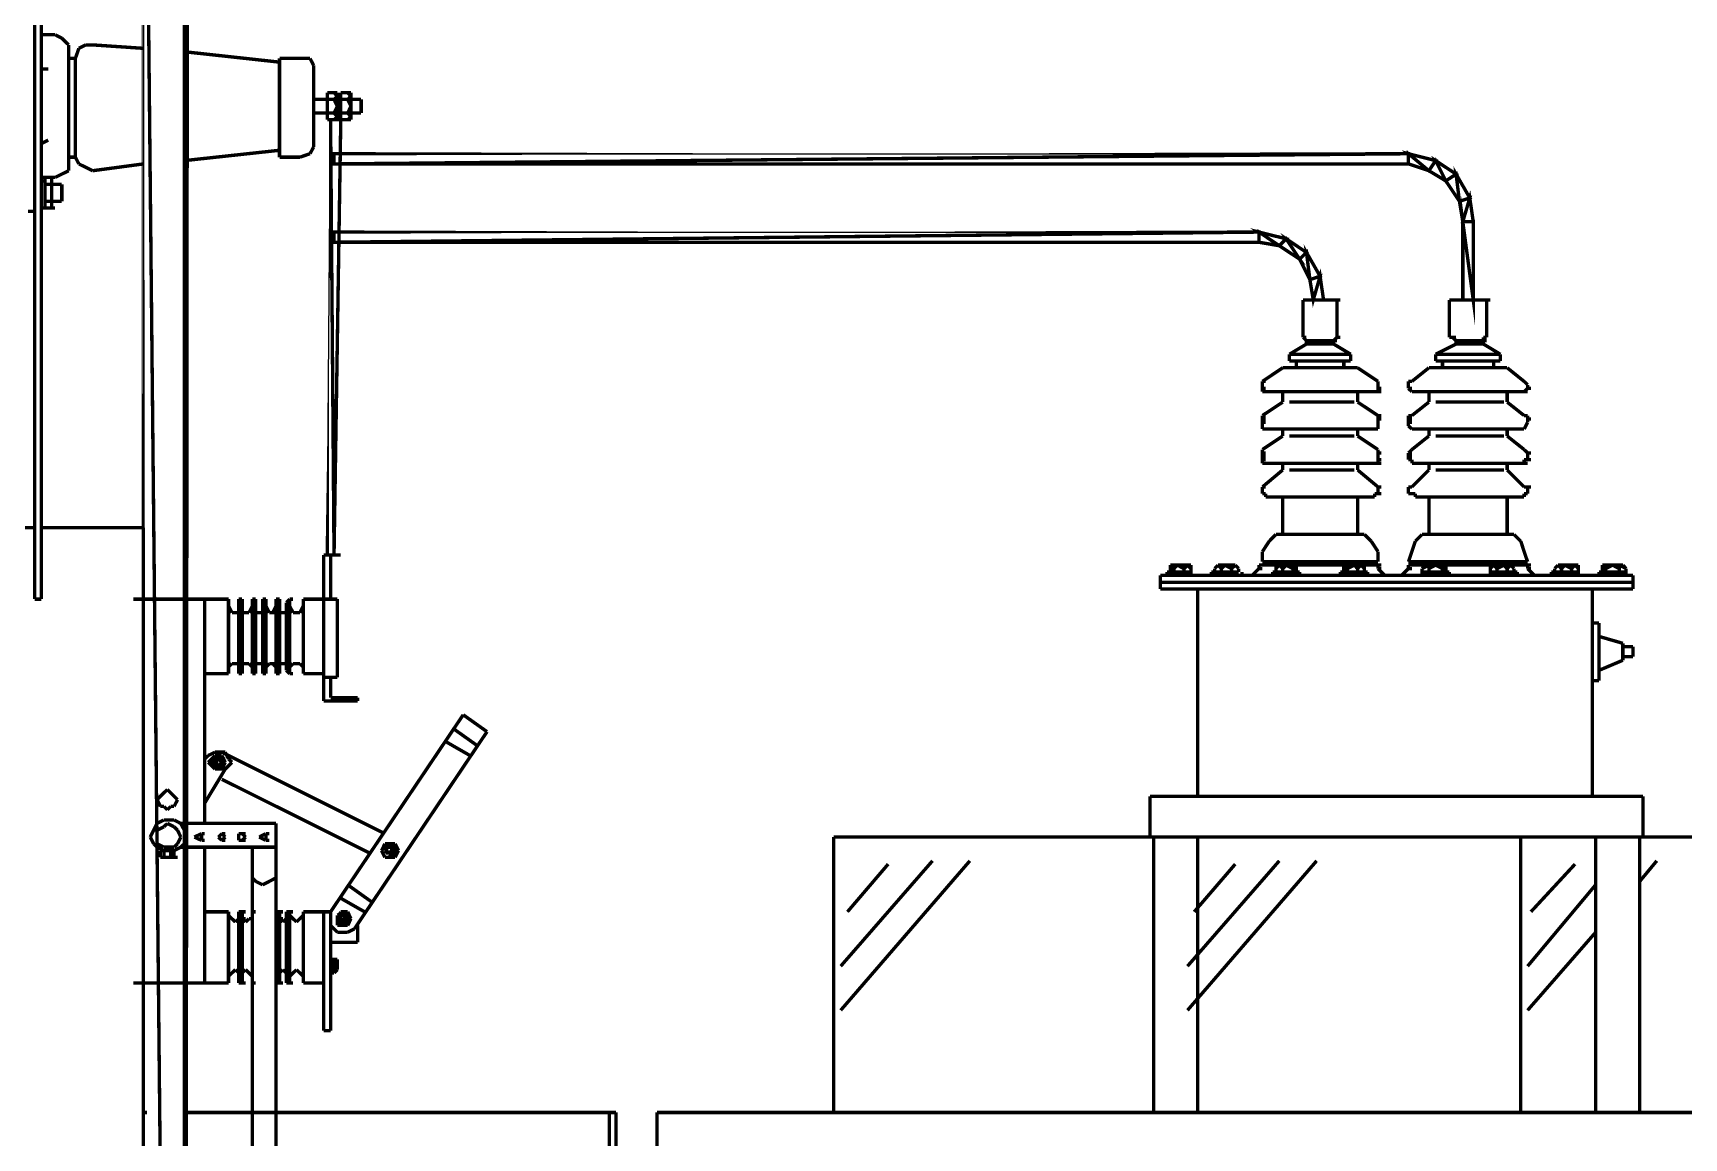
# Model space of a CAD drawing. Extents: x 219 to 1226, y 175 to 465.
# Drawn here: x 281.11 to 301.71, y 239.48 to 253.26 of the extents above; entities that cross this region are included whole.
import ezdxf

# ---------------------------------------------------------------- set-up
doc = ezdxf.new("R2010")
doc.units = 0
doc.header["$MEASUREMENT"] = 0
for name, color, linetype in [('C00-00-00-BLACK', 7, 'Continuous'), ('CC6-C8-CA', 254, 'Continuous'), ('CFF-00-00', 1, 'Continuous')]:
    doc.layers.add(name, color=color, linetype=linetype)

msp = doc.modelspace()

# ---------------------------------------------------------------- linework, layer by layer
at = {"layer": 'C00-00-00-BLACK', "const_width": 0.0423}
for points in [[(282.492, 209.494), (282.492, 259.936)], [(283.044, 259.936), (283.001, 209.664)], [(281.136, 258.494), (281.136, 246.202)], [(281.22, 246.202), (281.22, 258.494)], [(281.22, 253.24), (281.39, 253.24)], [(281.474, 253.197), (281.39, 253.24)], [(281.559, 253.113), (281.474, 253.197)], [(281.559, 253.07), (281.559, 253.113)], [(281.559, 253.07), (281.559, 251.67)], [(281.686, 253.07), (281.643, 252.944)], [(281.773, 253.113), (281.686, 253.07)], [(281.858, 253.113), (281.773, 253.113)], [(282.492, 253.07), (281.858, 253.113)], [(281.643, 252.944), (281.559, 252.944)], [(281.643, 252.944), (281.643, 251.713)], [(284.189, 252.898), (283.001, 253.028)], [(284.189, 252.944), (284.189, 251.713)], [(284.189, 252.944), (284.443, 252.944)], [(284.57, 252.944), (284.443, 252.944)], [(284.614, 252.857), (284.57, 252.944)], [(284.614, 252.814), (284.614, 252.857)], [(281.22, 252.814), (281.304, 252.814)], [(284.614, 252.814), (284.614, 251.925)], [(284.784, 252.433), (284.614, 252.433)], [(284.784, 252.518), (284.826, 252.518)], [(284.784, 252.518), (284.784, 252.475)], [(284.784, 252.518), (284.869, 252.518)], [(284.784, 252.179), (284.784, 252.518)], [(284.784, 252.475), (284.784, 252.433)], [(284.869, 252.433), (284.784, 252.433)], [(284.869, 252.433), (284.784, 252.433)], [(284.784, 252.433), (284.784, 252.348)], [(284.911, 252.518), (284.869, 252.518)], [(284.911, 252.475), (284.869, 252.518)], [(284.869, 252.433), (284.911, 252.475)], [(284.911, 252.348), (284.869, 252.433)], [(284.911, 252.179), (284.911, 252.518)], [(284.953, 252.433), (284.911, 252.433)], [(284.953, 252.433), (284.911, 252.433)], [(284.953, 252.518), (285.039, 252.518)], [(284.953, 252.518), (284.996, 252.518)], [(284.953, 252.518), (284.953, 252.475)], [(284.953, 252.179), (284.953, 252.518)], [(284.953, 252.475), (284.953, 252.433)], [(285.039, 252.433), (284.953, 252.433)], [(285.039, 252.433), (284.953, 252.433)], [(284.953, 252.433), (284.953, 252.348)], [(285.08, 252.518), (285.039, 252.518)], [(285.08, 252.475), (285.039, 252.518)], [(285.039, 252.433), (285.08, 252.475)], [(285.08, 252.348), (285.039, 252.433)], [(285.08, 252.179), (285.08, 252.518)], [(285.207, 252.433), (285.08, 252.433)], [(285.207, 252.433), (285.207, 252.263)], [(284.784, 252.263), (284.614, 252.263)], [(284.784, 252.348), (284.784, 252.263)], [(284.869, 252.263), (284.784, 252.263)], [(284.869, 252.263), (284.784, 252.263)], [(284.784, 252.263), (284.784, 252.222)], [(284.784, 252.222), (284.784, 252.179)], [(284.869, 252.263), (284.911, 252.348)], [(284.911, 252.222), (284.869, 252.263)], [(284.869, 252.179), (284.911, 252.222)], [(284.953, 252.263), (284.911, 252.263)], [(284.911, 252.263), (284.953, 252.263)], [(284.953, 252.348), (284.953, 252.263)], [(285.039, 252.263), (284.953, 252.263)], [(285.039, 252.263), (284.953, 252.263)], [(284.953, 252.263), (284.953, 252.222)], [(284.953, 252.222), (284.953, 252.179)], [(285.039, 252.263), (285.08, 252.348)], [(285.08, 252.222), (285.039, 252.263)], [(285.039, 252.179), (285.08, 252.222)], [(285.207, 252.263), (285.08, 252.263)], [(284.784, 252.179), (284.826, 252.179)], [(284.869, 252.179), (284.784, 252.179)], [(284.911, 252.179), (284.869, 252.179)], [(284.953, 252.179), (285.039, 252.179)], [(284.953, 252.179), (284.996, 252.179)], [(285.039, 252.179), (285.08, 252.179)], [(281.304, 251.925), (281.22, 251.883)], [(284.57, 251.756), (284.614, 251.84)], [(284.614, 251.84), (284.614, 251.925)], [(281.643, 251.713), (281.559, 251.713)], [(281.559, 251.544), (281.559, 251.67)], [(281.643, 251.713), (281.686, 251.629)], [(281.686, 251.629), (281.773, 251.586)], [(282.492, 251.629), (281.858, 251.544)], [(284.189, 251.799), (283.001, 251.67)], [(284.189, 251.713), (284.443, 251.713)], [(284.443, 251.713), (284.57, 251.756)], [(281.22, 251.46), (281.39, 251.46)], [(281.22, 251.417), (281.263, 251.417)], [(281.263, 251.46), (281.263, 251.417)], [(281.263, 251.417), (281.263, 251.46)], [(281.263, 251.46), (281.347, 251.46)], [(281.263, 251.078), (281.263, 251.417)], [(281.263, 251.417), (281.263, 251.374)], [(281.347, 251.46), (281.347, 251.417)], [(281.347, 251.417), (281.347, 251.46)], [(281.347, 251.078), (281.347, 251.417)], [(281.347, 251.374), (281.347, 251.417)], [(281.39, 251.46), (281.474, 251.502)], [(281.474, 251.502), (281.559, 251.544)], [(281.773, 251.586), (281.858, 251.544)], [(281.263, 251.374), (281.263, 251.247)], [(281.263, 251.374), (281.347, 251.374)], [(281.263, 251.247), (281.263, 251.163)], [(281.347, 251.247), (281.347, 251.374)], [(281.474, 251.374), (281.347, 251.374)], [(281.347, 251.163), (281.347, 251.247)], [(281.474, 251.163), (281.474, 251.374)], [(281.051, 251.037), (281.136, 251.037)], [(281.136, 251.037), (281.136, 251.121)], [(281.22, 251.078), (281.263, 251.078)], [(281.263, 251.163), (281.263, 251.121)], [(281.263, 251.163), (281.347, 251.163)], [(281.263, 251.121), (281.263, 251.078)], [(281.263, 251.078), (281.304, 251.078)], [(281.263, 251.078), (281.347, 251.078)], [(281.347, 251.121), (281.347, 251.163)], [(281.347, 251.163), (281.474, 251.163)], [(281.347, 251.078), (281.347, 251.121)], [(281.347, 251.078), (281.39, 251.078)], [(296.955, 249.933), (296.997, 249.933)], [(296.955, 249.933), (296.997, 249.933)], [(296.955, 249.933), (296.997, 249.933)], [(296.955, 249.933), (296.997, 249.933)], [(296.955, 249.933), (296.955, 249.509)], [(297.336, 249.933), (296.997, 249.933)], [(297.378, 249.933), (297.336, 249.933)], [(297.378, 249.933), (297.421, 249.933)], [(297.378, 249.933), (297.421, 249.933)], [(297.378, 249.933), (297.421, 249.933)], [(297.378, 249.933), (297.378, 249.509)], [(298.778, 249.933), (298.82, 249.933)], [(298.778, 249.933), (298.82, 249.933)], [(298.778, 249.933), (298.778, 249.509)], [(298.82, 249.933), (298.863, 249.933)], [(298.82, 249.933), (298.863, 249.933)], [(299.204, 249.933), (298.863, 249.933)], [(299.246, 249.933), (299.204, 249.933)], [(299.204, 249.933), (299.246, 249.933)], [(299.204, 249.933), (299.246, 249.933)], [(299.246, 249.933), (299.289, 249.933)], [(299.246, 249.933), (299.246, 249.509)], [(296.997, 249.383), (296.785, 249.255)], [(296.955, 249.467), (296.955, 249.509)], [(296.997, 249.424), (296.955, 249.467)], [(296.955, 249.467), (296.997, 249.467)], [(296.955, 249.467), (296.997, 249.467)], [(296.955, 249.467), (296.997, 249.467)], [(296.997, 249.424), (297.04, 249.424)], [(296.997, 249.424), (296.997, 249.383)], [(297.336, 249.424), (296.997, 249.424)], [(297.336, 249.383), (296.997, 249.383)], [(297.336, 249.424), (297.378, 249.467)], [(297.336, 249.383), (297.336, 249.424)], [(297.336, 249.424), (297.378, 249.424)], [(297.55, 249.255), (297.336, 249.383)], [(297.378, 249.467), (297.378, 249.509)], [(297.378, 249.467), (297.421, 249.467)], [(297.378, 249.467), (297.421, 249.467)], [(298.863, 249.383), (298.608, 249.255)], [(298.778, 249.467), (298.778, 249.509)], [(298.82, 249.467), (298.778, 249.467)], [(298.863, 249.424), (298.82, 249.467)], [(298.82, 249.467), (298.863, 249.467)], [(298.82, 249.467), (298.863, 249.467)], [(298.863, 249.424), (298.905, 249.424)], [(298.863, 249.424), (298.863, 249.383)], [(299.204, 249.424), (298.863, 249.424)], [(299.204, 249.383), (298.863, 249.383)], [(299.204, 249.424), (299.204, 249.467)], [(299.204, 249.467), (299.246, 249.467)], [(299.204, 249.467), (299.246, 249.467)], [(299.204, 249.383), (299.204, 249.424)], [(299.204, 249.424), (299.246, 249.424)], [(299.416, 249.255), (299.204, 249.383)], [(299.246, 249.467), (299.246, 249.509)], [(296.785, 249.255), (296.785, 249.171)], [(296.785, 249.255), (297.55, 249.255)], [(296.785, 249.171), (297.55, 249.171)], [(296.871, 249.171), (296.871, 249.087)], [(297.463, 249.087), (297.463, 249.171)], [(297.463, 249.171), (297.506, 249.171)], [(297.55, 249.171), (297.55, 249.255)], [(298.608, 249.255), (298.608, 249.171)], [(298.608, 249.255), (299.416, 249.255)], [(298.608, 249.171), (299.416, 249.171)], [(298.694, 249.171), (298.694, 249.087)], [(299.331, 249.087), (299.331, 249.171)], [(299.331, 249.171), (299.373, 249.171)], [(299.416, 249.171), (299.416, 249.255)], [(296.448, 248.917), (296.701, 249.087)], [(297.635, 249.087), (296.701, 249.087)], [(297.889, 248.917), (297.635, 249.087)], [(298.312, 248.917), (298.524, 249.087)], [(299.5, 249.087), (298.524, 249.087)], [(299.712, 248.917), (299.5, 249.087)], [(296.448, 248.874), (296.448, 248.917)], [(296.448, 248.917), (296.489, 248.917)], [(296.448, 248.829), (296.448, 248.874)], [(296.448, 248.788), (296.448, 248.829)], [(296.448, 248.829), (296.489, 248.829)], [(296.448, 248.829), (296.489, 248.829)], [(296.489, 248.788), (296.448, 248.788)], [(296.448, 248.788), (296.489, 248.788)], [(297.846, 248.788), (296.489, 248.788)], [(296.701, 248.659), (296.701, 248.788)], [(297.635, 248.659), (297.635, 248.788)], [(297.889, 248.788), (297.846, 248.788)], [(297.889, 248.917), (297.889, 248.874)], [(297.889, 248.874), (297.889, 248.829)], [(297.889, 248.829), (297.932, 248.829)], [(297.889, 248.829), (297.889, 248.788)], [(297.889, 248.788), (297.932, 248.788)], [(298.269, 248.874), (298.269, 248.917)], [(298.269, 248.917), (298.312, 248.917)], [(298.269, 248.829), (298.269, 248.874)], [(298.312, 248.788), (298.269, 248.829)], [(298.269, 248.829), (298.312, 248.829)], [(298.269, 248.829), (298.312, 248.829)], [(298.355, 248.788), (298.312, 248.788)], [(298.312, 248.788), (298.355, 248.788)], [(299.712, 248.788), (298.355, 248.788)], [(298.524, 248.659), (298.524, 248.788)], [(299.5, 248.659), (299.5, 248.788)], [(299.712, 248.917), (299.755, 248.874)], [(299.755, 248.829), (299.712, 248.788)], [(299.712, 248.788), (299.755, 248.788)], [(299.712, 248.788), (299.755, 248.788)], [(299.755, 248.874), (299.755, 248.829)], [(299.755, 248.829), (299.796, 248.829)], [(296.448, 248.491), (296.701, 248.659)], [(297.593, 248.659), (296.785, 248.659)], [(297.889, 248.491), (297.635, 248.659)], [(298.312, 248.491), (298.524, 248.659)], [(299.459, 248.659), (298.608, 248.659)], [(299.712, 248.491), (299.5, 248.659)], [(296.448, 248.449), (296.448, 248.491)], [(296.448, 248.491), (296.489, 248.491)], [(296.448, 248.406), (296.448, 248.449)], [(296.448, 248.449), (296.489, 248.449)], [(296.448, 248.363), (296.448, 248.406)], [(296.448, 248.406), (296.489, 248.406)], [(296.448, 248.322), (296.448, 248.363)], [(296.489, 248.322), (296.448, 248.322)], [(297.889, 248.322), (296.489, 248.322)], [(296.701, 248.236), (296.701, 248.322)], [(297.635, 248.236), (297.635, 248.322)], [(297.889, 248.491), (297.932, 248.491)], [(297.889, 248.491), (297.889, 248.449)], [(297.889, 248.449), (297.932, 248.449)], [(297.889, 248.449), (297.889, 248.406)], [(297.889, 248.406), (297.889, 248.322)], [(298.269, 248.449), (298.269, 248.491)], [(298.269, 248.491), (298.312, 248.491)], [(298.269, 248.406), (298.269, 248.449)], [(298.269, 248.449), (298.312, 248.449)], [(298.269, 248.363), (298.269, 248.406)], [(298.269, 248.406), (298.312, 248.406)], [(298.312, 248.322), (298.269, 248.363)], [(298.355, 248.322), (298.312, 248.322)], [(299.712, 248.322), (298.355, 248.322)], [(298.524, 248.236), (298.524, 248.322)], [(299.5, 248.236), (299.5, 248.322)], [(299.712, 248.491), (299.755, 248.491)], [(299.755, 248.406), (299.712, 248.322)], [(299.755, 248.491), (299.755, 248.449)], [(299.755, 248.449), (299.796, 248.449)], [(299.755, 248.449), (299.755, 248.406)], [(296.448, 248.067), (296.701, 248.236)], [(297.593, 248.236), (296.785, 248.236)], [(297.889, 248.067), (297.635, 248.236)], [(298.312, 248.067), (298.524, 248.236)], [(299.459, 248.236), (298.608, 248.236)], [(299.712, 248.067), (299.5, 248.236)], [(296.448, 248.025), (296.448, 248.067)], [(296.448, 247.983), (296.448, 248.025)], [(296.448, 248.025), (296.489, 248.025)], [(296.448, 247.94), (296.448, 247.983)], [(296.448, 247.983), (296.489, 247.983)], [(296.448, 247.897), (296.448, 247.94)], [(296.448, 247.94), (296.489, 247.94)], [(296.448, 247.94), (296.489, 247.94)], [(296.489, 247.897), (296.448, 247.897)], [(296.448, 247.897), (296.489, 247.897)], [(297.846, 247.897), (296.489, 247.897)], [(296.489, 247.897), (296.532, 247.897)], [(296.701, 247.813), (296.701, 247.897)], [(297.635, 247.813), (297.635, 247.897)], [(297.889, 247.897), (297.846, 247.897)], [(297.846, 247.897), (297.889, 247.897)], [(297.889, 248.067), (297.889, 248.025)], [(297.889, 248.025), (297.932, 248.025)], [(297.889, 248.025), (297.889, 247.983)], [(297.889, 247.983), (297.889, 247.94)], [(297.889, 247.94), (297.932, 247.94)], [(297.889, 247.94), (297.932, 247.94)], [(297.889, 247.94), (297.889, 247.897)], [(297.889, 247.897), (297.932, 247.897)], [(298.269, 248.025), (298.312, 248.067)], [(298.269, 247.983), (298.269, 248.025)], [(298.269, 248.025), (298.312, 248.025)], [(298.269, 247.94), (298.269, 247.983)], [(298.269, 247.983), (298.312, 247.983)], [(298.312, 247.94), (298.269, 247.94)], [(298.269, 247.94), (298.312, 247.94)], [(298.312, 247.897), (298.312, 247.94)], [(298.355, 247.897), (298.312, 247.897)], [(298.312, 247.897), (298.355, 247.897)], [(299.712, 247.897), (298.355, 247.897)], [(298.355, 247.897), (298.397, 247.897)], [(298.524, 247.813), (298.524, 247.897)], [(299.5, 247.813), (299.5, 247.897)], [(299.712, 248.067), (299.755, 248.025)], [(299.755, 247.94), (299.712, 247.94)], [(299.712, 247.94), (299.712, 247.897)], [(299.712, 247.897), (299.755, 247.897)], [(299.712, 247.897), (299.755, 247.897)], [(299.712, 247.897), (299.755, 247.897)], [(299.755, 248.025), (299.796, 248.025)], [(299.755, 248.025), (299.755, 247.983)], [(299.755, 247.983), (299.755, 247.94)], [(299.755, 247.94), (299.796, 247.94)], [(296.448, 247.601), (296.701, 247.813)], [(297.593, 247.813), (296.785, 247.813)], [(297.889, 247.601), (297.635, 247.813)], [(298.312, 247.601), (298.524, 247.813)], [(299.459, 247.813), (298.608, 247.813)], [(299.712, 247.601), (299.5, 247.813)], [(296.448, 247.56), (296.448, 247.601)], [(296.448, 247.601), (296.489, 247.601)], [(296.448, 247.601), (296.489, 247.601)], [(296.448, 247.601), (296.489, 247.601)], [(296.448, 247.517), (296.448, 247.56)], [(296.489, 247.517), (296.448, 247.517)], [(296.448, 247.517), (296.489, 247.517)], [(296.448, 247.517), (296.489, 247.517)], [(296.448, 247.517), (296.489, 247.517)], [(296.489, 247.474), (296.489, 247.517)], [(297.889, 247.517), (297.846, 247.517)], [(297.846, 247.517), (297.846, 247.474)], [(297.889, 247.601), (297.932, 247.601)], [(297.889, 247.601), (297.932, 247.601)], [(297.889, 247.601), (297.932, 247.601)], [(297.889, 247.601), (297.889, 247.517)], [(297.889, 247.517), (297.932, 247.517)], [(297.889, 247.517), (297.932, 247.517)], [(298.269, 247.56), (298.269, 247.601)], [(298.269, 247.601), (298.312, 247.601)], [(298.269, 247.601), (298.312, 247.601)], [(298.269, 247.601), (298.312, 247.601)], [(298.269, 247.517), (298.269, 247.56)], [(298.312, 247.517), (298.269, 247.517)], [(298.269, 247.517), (298.312, 247.517)], [(298.355, 247.517), (298.312, 247.517)], [(298.312, 247.517), (298.355, 247.517)], [(298.355, 247.474), (298.355, 247.517)], [(299.712, 247.601), (299.755, 247.601)], [(299.755, 247.517), (299.712, 247.517)], [(299.712, 247.517), (299.755, 247.517)], [(299.712, 247.517), (299.755, 247.517)], [(299.712, 247.517), (299.712, 247.474)], [(299.755, 247.601), (299.796, 247.601)], [(299.755, 247.601), (299.796, 247.601)], [(299.755, 247.601), (299.755, 247.517)], [(297.846, 247.474), (296.489, 247.474)], [(296.701, 247.009), (296.701, 247.474)], [(297.635, 247.009), (297.635, 247.474)], [(299.712, 247.474), (298.355, 247.474)], [(298.524, 247.009), (298.524, 247.474)], [(299.5, 247.009), (299.5, 247.474)], [(279.863, 247.094), (281.136, 247.094)], [(281.22, 247.094), (282.492, 247.094)], [(282.492, 247.094), (282.492, 208.943)], [(296.532, 246.924), (296.448, 246.795)], [(296.616, 247.009), (296.532, 246.924)], [(297.719, 247.009), (296.616, 247.009)], [(297.719, 247.009), (297.805, 246.924)], [(297.805, 246.924), (297.889, 246.795)], [(298.355, 246.924), (298.312, 246.795)], [(298.439, 247.009), (298.355, 246.924)], [(299.585, 247.009), (298.439, 247.009)], [(299.585, 247.009), (299.67, 246.924)], [(299.67, 246.924), (299.712, 246.795)], [(284.741, 246.752), (284.741, 244.932)], [(284.741, 246.752), (284.826, 246.752)], [(284.953, 246.752), (284.826, 246.752)], [(284.826, 246.752), (284.826, 246.202)], [(296.448, 246.795), (296.448, 246.668)], [(296.448, 246.668), (297.889, 246.668)], [(296.532, 246.668), (296.532, 246.626)], [(296.532, 246.626), (296.532, 246.668)], [(296.955, 246.668), (296.955, 246.626)], [(296.955, 246.626), (296.955, 246.668)], [(297.805, 246.668), (297.805, 246.626)], [(297.805, 246.626), (297.805, 246.668)], [(297.889, 246.795), (297.889, 246.668)], [(298.312, 246.795), (298.269, 246.668)], [(298.269, 246.668), (299.755, 246.668)], [(298.397, 246.668), (298.397, 246.626)], [(298.397, 246.626), (298.397, 246.668)], [(298.82, 246.668), (298.82, 246.626)], [(298.82, 246.626), (298.82, 246.668)], [(299.627, 246.668), (299.627, 246.626)], [(299.627, 246.626), (299.627, 246.668)], [(299.712, 246.795), (299.755, 246.668)], [(295.174, 246.329), (295.174, 246.499)], [(295.174, 246.499), (301.069, 246.499)], [(295.258, 246.541), (295.258, 246.499)], [(295.556, 246.541), (295.258, 246.541)], [(295.556, 246.626), (295.301, 246.626)], [(295.344, 246.583), (295.301, 246.626)], [(295.301, 246.626), (295.301, 246.583)], [(295.301, 246.583), (295.301, 246.626)], [(295.301, 246.583), (295.301, 246.541)], [(295.386, 246.626), (295.344, 246.583)], [(295.344, 246.583), (295.344, 246.541)], [(295.47, 246.583), (295.386, 246.626)], [(295.513, 246.626), (295.47, 246.583)], [(295.47, 246.583), (295.47, 246.541)], [(295.556, 246.583), (295.513, 246.626)], [(295.556, 246.626), (295.556, 246.583)], [(295.556, 246.583), (295.556, 246.541)], [(295.556, 246.541), (295.556, 246.499)], [(296.151, 246.541), (295.809, 246.541)], [(295.809, 246.541), (295.809, 246.499)], [(295.852, 246.583), (295.893, 246.626)], [(295.893, 246.626), (295.852, 246.583)], [(295.852, 246.583), (295.852, 246.541)], [(295.936, 246.583), (295.893, 246.626)], [(296.109, 246.626), (295.893, 246.626)], [(295.979, 246.626), (295.936, 246.583)], [(295.936, 246.583), (295.936, 246.541)], [(296.063, 246.583), (295.979, 246.626)], [(296.109, 246.626), (296.063, 246.583)], [(296.063, 246.626), (296.109, 246.626)], [(296.063, 246.583), (296.063, 246.541)], [(296.151, 246.583), (296.109, 246.626)], [(296.151, 246.583), (296.109, 246.626)], [(296.151, 246.583), (296.151, 246.541)], [(296.193, 246.541), (296.193, 246.499)], [(296.319, 246.499), (296.278, 246.499)], [(296.319, 246.499), (296.405, 246.583)], [(296.405, 246.583), (296.405, 246.626)], [(296.405, 246.626), (296.448, 246.626)], [(296.405, 246.583), (296.448, 246.583)], [(296.448, 246.626), (297.889, 246.626)], [(296.448, 246.626), (296.489, 246.626)], [(296.574, 246.541), (296.912, 246.541)], [(296.574, 246.541), (296.574, 246.499)], [(296.616, 246.626), (296.871, 246.626)], [(296.658, 246.626), (296.616, 246.583)], [(296.616, 246.583), (296.616, 246.626)], [(296.616, 246.583), (296.616, 246.541)], [(296.701, 246.583), (296.658, 246.626)], [(296.744, 246.626), (296.701, 246.583)], [(296.701, 246.583), (296.701, 246.541)], [(296.828, 246.583), (296.744, 246.626)], [(296.871, 246.626), (296.828, 246.583)], [(296.828, 246.583), (296.828, 246.541)], [(296.871, 246.626), (296.871, 246.583)], [(296.871, 246.583), (296.871, 246.626)], [(296.871, 246.583), (296.871, 246.541)], [(296.912, 246.541), (296.912, 246.499)], [(297.421, 246.541), (297.421, 246.499)], [(297.421, 246.541), (297.762, 246.541)], [(297.463, 246.583), (297.463, 246.626)], [(297.506, 246.583), (297.463, 246.626)], [(297.463, 246.626), (297.463, 246.583)], [(297.463, 246.626), (297.719, 246.626)], [(297.463, 246.583), (297.463, 246.541)], [(297.593, 246.626), (297.506, 246.583)], [(297.506, 246.583), (297.506, 246.541)], [(297.635, 246.583), (297.593, 246.626)], [(297.677, 246.626), (297.635, 246.583)], [(297.635, 246.583), (297.635, 246.541)], [(297.719, 246.583), (297.677, 246.626)], [(297.719, 246.583), (297.719, 246.626)], [(297.719, 246.583), (297.719, 246.541)], [(297.762, 246.541), (297.762, 246.499)], [(297.889, 246.583), (297.889, 246.626)], [(297.889, 246.626), (297.932, 246.626)], [(297.889, 246.626), (297.932, 246.626)], [(297.889, 246.583), (297.932, 246.583)], [(297.973, 246.499), (297.889, 246.583)], [(297.973, 246.499), (298.016, 246.499)], [(298.185, 246.499), (298.142, 246.499)], [(298.185, 246.499), (298.269, 246.583)], [(298.269, 246.626), (299.755, 246.626)], [(298.269, 246.583), (298.269, 246.626)], [(298.269, 246.626), (298.312, 246.626)], [(298.269, 246.626), (298.312, 246.626)], [(298.269, 246.583), (298.312, 246.583)], [(298.524, 246.626), (298.439, 246.583)], [(298.439, 246.583), (298.481, 246.626)], [(298.439, 246.583), (298.439, 246.541)], [(298.439, 246.541), (298.778, 246.541)], [(298.439, 246.541), (298.439, 246.499)], [(298.481, 246.626), (298.735, 246.626)], [(298.524, 246.583), (298.524, 246.626)], [(298.608, 246.626), (298.524, 246.583)], [(298.524, 246.583), (298.524, 246.541)], [(298.694, 246.583), (298.608, 246.626)], [(298.735, 246.583), (298.694, 246.626)], [(298.694, 246.626), (298.694, 246.583)], [(298.694, 246.583), (298.694, 246.541)], [(298.735, 246.626), (298.735, 246.583)], [(298.735, 246.583), (298.735, 246.541)], [(298.778, 246.541), (298.778, 246.499)], [(299.289, 246.583), (299.289, 246.626)], [(299.331, 246.626), (299.289, 246.583)], [(299.289, 246.626), (299.543, 246.626)], [(299.289, 246.583), (299.289, 246.541)], [(299.289, 246.541), (299.289, 246.499)], [(299.289, 246.541), (299.627, 246.541)], [(299.373, 246.583), (299.331, 246.626)], [(299.459, 246.626), (299.373, 246.583)], [(299.373, 246.583), (299.373, 246.541)], [(299.5, 246.583), (299.459, 246.626)], [(299.543, 246.626), (299.5, 246.583)], [(299.5, 246.583), (299.5, 246.541)], [(299.585, 246.583), (299.543, 246.626)], [(299.585, 246.583), (299.543, 246.626)], [(299.585, 246.583), (299.585, 246.541)], [(299.627, 246.541), (299.627, 246.499)], [(299.755, 246.626), (299.712, 246.626)], [(299.755, 246.583), (299.755, 246.626)], [(299.755, 246.626), (299.796, 246.626)], [(299.755, 246.583), (299.796, 246.583)], [(299.839, 246.499), (299.755, 246.583)], [(299.839, 246.499), (299.882, 246.499)], [(300.051, 246.541), (300.051, 246.499)], [(300.051, 246.541), (300.389, 246.541)], [(300.135, 246.626), (300.093, 246.583)], [(300.135, 246.626), (300.093, 246.583)], [(300.093, 246.583), (300.093, 246.541)], [(300.389, 246.626), (300.135, 246.626)], [(300.178, 246.583), (300.135, 246.626)], [(300.178, 246.626), (300.219, 246.626)], [(300.219, 246.626), (300.178, 246.583)], [(300.178, 246.583), (300.178, 246.541)], [(300.305, 246.583), (300.219, 246.626)], [(300.347, 246.626), (300.305, 246.583)], [(300.305, 246.583), (300.305, 246.541)], [(300.389, 246.583), (300.347, 246.626)], [(300.389, 246.583), (300.389, 246.626)], [(300.389, 246.583), (300.389, 246.541)], [(300.389, 246.541), (300.389, 246.499)], [(300.646, 246.541), (300.984, 246.541)], [(300.646, 246.541), (300.646, 246.499)], [(300.73, 246.626), (300.688, 246.583)], [(300.688, 246.583), (300.688, 246.626)], [(300.688, 246.626), (300.943, 246.626)], [(300.688, 246.583), (300.688, 246.541)], [(300.73, 246.583), (300.73, 246.626)], [(300.815, 246.626), (300.73, 246.583)], [(300.73, 246.583), (300.73, 246.541)], [(300.9, 246.583), (300.815, 246.626)], [(300.984, 246.583), (300.9, 246.626)], [(300.9, 246.626), (300.9, 246.583)], [(300.9, 246.583), (300.9, 246.541)], [(300.984, 246.583), (300.943, 246.626)], [(300.984, 246.583), (300.984, 246.541)], [(300.984, 246.541), (300.984, 246.499)], [(301.069, 246.329), (301.069, 246.499)], [(295.174, 246.413), (301.069, 246.413)], [(295.174, 246.329), (298.101, 246.329)], [(295.64, 246.329), (295.64, 244.76)], [(298.101, 246.329), (301.069, 246.329)], [(300.561, 246.329), (300.561, 243.744)], [(281.136, 246.202), (281.22, 246.202)], [(282.365, 246.202), (283.553, 246.202)], [(283.257, 246.202), (283.257, 243.405)], [(283.553, 246.202), (283.553, 245.271)], [(283.553, 246.117), (283.596, 246.033)], [(283.723, 246.202), (283.681, 246.202)], [(283.681, 246.202), (283.681, 246.16)], [(283.681, 246.16), (283.681, 245.314)], [(283.681, 246.033), (283.681, 246.117)], [(283.723, 246.16), (283.723, 246.202)], [(283.723, 246.16), (283.723, 245.314)], [(283.723, 246.117), (283.723, 246.033)], [(283.808, 246.033), (283.85, 246.117)], [(283.892, 246.202), (283.85, 246.202)], [(283.85, 246.202), (283.85, 246.16)], [(283.85, 246.16), (283.85, 245.314)], [(283.892, 246.16), (283.892, 246.202)], [(283.892, 246.16), (283.892, 245.314)], [(283.892, 246.117), (283.892, 246.033)], [(284.019, 246.202), (283.978, 246.202)], [(283.978, 246.202), (283.978, 246.16)], [(283.978, 246.16), (283.978, 245.314)], [(283.978, 246.033), (283.978, 246.117)], [(284.019, 246.16), (284.019, 246.202)], [(284.019, 246.16), (284.019, 245.314)], [(284.019, 246.117), (284.062, 246.033)], [(284.104, 246.033), (284.146, 246.117)], [(284.189, 246.202), (284.146, 246.202)], [(284.146, 246.202), (284.146, 246.16)], [(284.146, 246.16), (284.146, 245.314)], [(284.189, 246.16), (284.189, 246.202)], [(284.189, 246.16), (284.189, 245.314)], [(284.189, 246.117), (284.189, 246.033)], [(284.315, 246.202), (284.274, 246.16)], [(284.274, 246.16), (284.274, 245.314)], [(284.274, 246.033), (284.274, 246.117)], [(284.315, 246.16), (284.315, 246.202)], [(284.315, 246.202), (284.358, 246.202)], [(284.315, 246.16), (284.315, 245.314)], [(284.315, 246.117), (284.358, 246.033)], [(284.443, 246.033), (284.485, 246.117)], [(284.485, 246.202), (284.485, 245.271)], [(284.485, 246.202), (284.741, 246.202)], [(284.741, 246.202), (284.911, 246.202)], [(284.911, 246.202), (284.911, 245.228)], [(283.596, 246.033), (283.639, 246.033)], [(283.639, 246.033), (283.681, 246.033)], [(283.723, 246.033), (283.766, 246.033)], [(283.766, 246.033), (283.808, 246.033)], [(283.892, 246.033), (283.935, 246.033)], [(283.935, 246.033), (283.978, 246.033)], [(284.062, 246.033), (284.104, 246.033)], [(284.104, 246.033), (284.146, 246.033)], [(284.189, 246.033), (284.231, 246.033)], [(284.231, 246.033), (284.274, 246.033)], [(284.358, 246.033), (284.401, 246.033)], [(284.401, 246.033), (284.443, 246.033)], [(300.561, 245.906), (300.646, 245.906)], [(300.646, 245.906), (300.646, 245.185)], [(300.646, 245.737), (300.943, 245.651)], [(300.943, 245.651), (300.943, 245.44)], [(300.646, 245.314), (300.943, 245.44)], [(300.943, 245.61), (301.069, 245.61)], [(301.069, 245.483), (300.943, 245.483)], [(301.069, 245.61), (301.069, 245.483)], [(283.257, 245.271), (283.553, 245.271)], [(283.596, 245.398), (283.553, 245.355)], [(283.639, 245.398), (283.596, 245.398)], [(283.681, 245.398), (283.639, 245.398)], [(283.681, 245.355), (283.681, 245.398)], [(283.681, 245.314), (283.681, 245.271)], [(283.681, 245.271), (283.723, 245.271)], [(283.766, 245.398), (283.723, 245.398)], [(283.723, 245.398), (283.723, 245.355)], [(283.723, 245.271), (283.723, 245.314)], [(283.808, 245.398), (283.766, 245.398)], [(283.85, 245.355), (283.808, 245.398)], [(283.85, 245.314), (283.85, 245.271)], [(283.85, 245.271), (283.892, 245.271)], [(283.935, 245.398), (283.892, 245.398)], [(283.892, 245.398), (283.892, 245.355)], [(283.892, 245.271), (283.892, 245.314)], [(283.978, 245.398), (283.935, 245.398)], [(283.978, 245.355), (283.978, 245.398)], [(283.978, 245.314), (283.978, 245.271)], [(283.978, 245.271), (284.019, 245.271)], [(284.062, 245.398), (284.019, 245.355)], [(284.019, 245.271), (284.019, 245.314)], [(284.104, 245.398), (284.062, 245.398)], [(284.146, 245.355), (284.104, 245.398)], [(284.104, 245.398), (284.146, 245.398)], [(284.146, 245.314), (284.146, 245.271)], [(284.146, 245.271), (284.189, 245.271)], [(284.231, 245.398), (284.189, 245.398)], [(284.189, 245.398), (284.189, 245.355)], [(284.189, 245.271), (284.189, 245.314)], [(284.274, 245.398), (284.231, 245.398)], [(284.274, 245.355), (284.274, 245.398)], [(284.274, 245.314), (284.315, 245.271)], [(284.358, 245.398), (284.315, 245.355)], [(284.315, 245.271), (284.315, 245.314)], [(284.315, 245.271), (284.358, 245.271)], [(284.401, 245.398), (284.358, 245.398)], [(284.443, 245.398), (284.401, 245.398)], [(284.485, 245.355), (284.443, 245.398)], [(284.485, 245.271), (284.741, 245.271)], [(284.911, 245.228), (284.741, 245.228)], [(284.826, 245.228), (284.826, 244.975)], [(300.646, 245.185), (300.561, 245.185)], [(284.741, 244.932), (285.165, 244.932)], [(284.826, 244.975), (285.165, 244.975)], [(285.165, 244.932), (285.165, 244.975)], [(286.48, 244.76), (284.826, 242.303)], [(286.48, 244.76), (286.777, 244.549)], [(295.64, 244.76), (295.64, 243.744)], [(286.777, 244.549), (285.123, 242.09)], [(286.268, 244.422), (286.564, 244.252)], [(286.353, 244.59), (286.65, 244.379)], [(283.3, 244.252), (283.257, 244.21)], [(283.385, 244.294), (283.3, 244.252)], [(283.385, 244.252), (283.3, 244.167)], [(283.385, 244.21), (283.3, 244.167)], [(283.385, 244.21), (283.342, 244.167)], [(283.427, 244.294), (283.385, 244.294)], [(283.427, 244.252), (283.385, 244.21)], [(283.469, 244.252), (283.385, 244.252)], [(283.427, 244.21), (283.385, 244.21)], [(283.385, 244.21), (283.385, 244.167)], [(283.469, 244.21), (283.385, 244.21)], [(283.512, 244.294), (283.427, 244.294)], [(283.469, 244.21), (283.427, 244.252)], [(283.469, 244.21), (283.427, 244.21)], [(283.469, 244.167), (283.427, 244.21)], [(283.469, 244.294), (285.503, 243.278)], [(283.512, 244.167), (283.469, 244.252)], [(283.469, 244.167), (283.469, 244.21)], [(283.512, 244.167), (283.469, 244.21)], [(283.512, 244.167), (283.469, 244.21)], [(283.469, 244.21), (283.512, 244.21)], [(283.553, 244.21), (283.512, 244.294)], [(283.596, 244.167), (283.553, 244.21)], [(283.512, 244.083), (283.257, 243.66)], [(283.3, 244.167), (283.385, 244.083)], [(283.3, 244.167), (283.385, 244.083)], [(283.342, 244.167), (283.385, 244.083)], [(283.385, 244.167), (283.385, 244.126)], [(283.385, 244.167), (283.427, 244.167)], [(283.385, 244.167), (283.427, 244.126)], [(283.385, 244.126), (283.427, 244.126)], [(283.385, 244.083), (283.427, 244.083)], [(283.385, 244.083), (283.469, 244.083)], [(283.385, 244.083), (283.469, 244.083)], [(283.427, 244.126), (283.469, 244.167)], [(283.427, 244.126), (283.469, 244.126)], [(283.427, 244.126), (283.469, 244.126)], [(283.427, 244.083), (283.469, 244.083)], [(283.469, 244.126), (283.469, 244.167)], [(283.469, 244.167), (283.512, 244.167)], [(283.469, 244.083), (283.512, 244.167)], [(283.469, 244.083), (283.512, 244.167)], [(283.469, 244.083), (283.512, 244.167)], [(283.469, 244.083), (283.512, 244.083)], [(283.512, 244.083), (283.596, 244.167)], [(282.747, 243.787), (282.704, 243.744)], [(282.79, 243.829), (282.747, 243.787)], [(282.831, 243.787), (282.79, 243.829)], [(282.874, 243.744), (282.831, 243.787)], [(283.469, 243.956), (285.335, 243.025)], [(282.704, 243.744), (282.662, 243.701)], [(282.662, 243.701), (282.704, 243.617)], [(282.704, 243.617), (282.747, 243.617)], [(282.747, 243.617), (282.79, 243.574)], [(282.79, 243.574), (282.831, 243.617)], [(282.831, 243.617), (282.874, 243.617)], [(282.917, 243.701), (282.874, 243.744)], [(282.874, 243.617), (282.917, 243.701)], [(295.047, 243.744), (295.047, 243.235)], [(300.518, 243.744), (295.047, 243.744)], [(301.196, 243.744), (300.518, 243.744)], [(301.196, 243.744), (301.196, 243.235)], [(282.662, 243.405), (282.62, 243.321)], [(282.747, 243.448), (282.662, 243.405)], [(282.747, 243.364), (282.662, 243.321)], [(282.79, 243.448), (282.747, 243.448)], [(282.79, 243.405), (282.747, 243.364)], [(282.874, 243.448), (282.79, 243.448)], [(282.874, 243.364), (282.79, 243.405)], [(282.958, 243.405), (282.874, 243.448)], [(282.917, 243.321), (282.874, 243.364)], [(283.001, 243.321), (282.958, 243.405)], [(282.958, 243.405), (284.146, 243.405)], [(284.146, 243.405), (284.146, 243.109)], [(282.62, 243.321), (282.577, 243.235)], [(282.577, 243.235), (282.62, 243.151)], [(282.662, 243.321), (282.662, 243.235)], [(282.662, 243.235), (282.662, 243.151)], [(282.958, 243.235), (282.917, 243.321)], [(282.917, 243.151), (282.958, 243.235)], [(283.001, 243.235), (283.001, 243.321)], [(283.001, 243.151), (283.001, 243.235)], [(283.216, 243.278), (283.127, 243.235)], [(283.127, 243.235), (283.216, 243.194)], [(283.216, 243.235), (283.216, 243.278)], [(283.216, 243.278), (283.257, 243.278)], [(283.216, 243.194), (283.216, 243.235)], [(283.216, 243.194), (283.257, 243.194)], [(283.469, 243.278), (283.427, 243.235)], [(283.427, 243.235), (283.469, 243.194)], [(283.512, 243.235), (283.469, 243.278)], [(283.469, 243.278), (283.512, 243.278)], [(283.469, 243.194), (283.512, 243.235)], [(283.469, 243.194), (283.512, 243.194)], [(283.723, 243.278), (283.681, 243.278)], [(283.681, 243.278), (283.681, 243.235)], [(283.681, 243.235), (283.681, 243.194)], [(283.681, 243.194), (283.723, 243.194)], [(283.766, 243.235), (283.723, 243.278)], [(283.723, 243.278), (283.766, 243.278)], [(283.723, 243.194), (283.766, 243.235)], [(283.723, 243.194), (283.766, 243.194)], [(284.019, 243.278), (283.935, 243.235)], [(283.935, 243.235), (284.019, 243.194)], [(284.019, 243.235), (284.019, 243.278)], [(284.019, 243.278), (284.062, 243.278)], [(284.019, 243.194), (284.019, 243.235)], [(284.019, 243.194), (284.062, 243.194)], [(291.102, 239.801), (291.102, 243.235)], [(291.102, 243.235), (308.279, 243.235)], [(300.178, 243.235), (295.047, 243.235)], [(295.09, 243.235), (295.09, 239.801)], [(295.64, 243.235), (295.64, 242.64)], [(299.67, 239.801), (299.67, 243.235)], [(301.196, 243.235), (300.178, 243.235)], [(300.604, 243.235), (300.604, 239.801)], [(301.154, 243.235), (301.154, 239.801)], [(282.62, 243.151), (282.662, 243.109)], [(282.662, 243.151), (282.747, 243.109)], [(282.662, 243.109), (282.747, 243.067)], [(282.874, 243.067), (282.704, 243.067)], [(282.704, 243.067), (282.704, 242.982)], [(282.747, 242.982), (282.704, 242.982)], [(282.704, 242.982), (282.747, 242.982)], [(282.747, 243.109), (282.79, 243.109)], [(282.747, 243.067), (282.79, 243.067)], [(282.747, 243.067), (282.747, 242.982)], [(282.874, 242.982), (282.747, 242.982)], [(282.747, 242.982), (282.79, 242.982)], [(282.747, 242.982), (282.79, 242.982)], [(282.79, 243.109), (282.874, 243.109)], [(282.79, 243.067), (282.874, 243.067)], [(282.79, 242.982), (282.831, 242.982)], [(282.831, 243.067), (282.831, 242.982)], [(282.831, 242.982), (282.874, 242.982)], [(282.874, 243.109), (282.917, 243.151)], [(282.874, 243.067), (282.958, 243.109)], [(282.874, 242.982), (282.874, 243.067)], [(282.874, 242.982), (282.917, 242.982)], [(282.874, 242.982), (282.917, 242.982)], [(282.958, 243.109), (283.001, 243.151)], [(282.958, 243.109), (284.146, 243.109)], [(283.257, 243.109), (283.257, 241.414)], [(283.85, 243.109), (283.85, 229.925)], [(284.146, 243.109), (284.146, 229.925)], [(285.503, 243.151), (285.462, 243.067)], [(285.503, 243.151), (285.462, 243.067)], [(285.462, 243.067), (285.503, 242.982)], [(285.462, 243.067), (285.503, 242.982)], [(285.588, 243.151), (285.503, 243.151)], [(285.631, 243.151), (285.503, 243.151)], [(285.546, 243.151), (285.503, 243.067)], [(285.588, 243.109), (285.503, 243.109)], [(285.503, 243.109), (285.503, 243.067)], [(285.503, 243.067), (285.546, 243.025)], [(285.503, 243.067), (285.546, 243.067)], [(285.503, 243.067), (285.588, 243.025)], [(285.503, 243.067), (285.546, 243.067)], [(285.503, 243.067), (285.546, 243.025)], [(285.503, 242.982), (285.588, 242.982)], [(285.503, 242.982), (285.588, 242.982)], [(285.588, 243.109), (285.546, 243.151)], [(285.588, 243.109), (285.546, 243.109)], [(285.546, 243.025), (285.588, 243.067)], [(285.546, 243.025), (285.588, 243.025)], [(285.631, 243.151), (285.588, 243.151)], [(285.631, 243.109), (285.588, 243.109)], [(285.631, 243.067), (285.588, 243.109)], [(285.588, 243.109), (285.631, 243.109)], [(285.588, 243.067), (285.588, 243.109)], [(285.588, 243.109), (285.631, 243.109)], [(285.588, 242.982), (285.673, 243.067)], [(285.588, 243.025), (285.588, 243.067)], [(285.588, 243.067), (285.631, 243.067)], [(285.588, 243.025), (285.631, 243.025)], [(285.588, 242.982), (285.631, 242.982)], [(285.673, 243.067), (285.631, 243.151)], [(285.673, 243.067), (285.631, 243.151)], [(285.631, 243.067), (285.631, 243.109)], [(285.631, 242.982), (285.673, 243.067)], [(285.631, 243.025), (285.631, 243.067)], [(291.188, 241.625), (292.333, 242.939)], [(291.188, 241.075), (292.799, 242.939)], [(291.272, 242.303), (291.78, 242.898)], [(295.513, 241.075), (297.124, 242.939)], [(295.513, 241.625), (296.658, 242.939)], [(295.597, 242.303), (296.109, 242.898)], [(299.796, 242.303), (300.347, 242.898)], [(301.154, 242.683), (301.366, 242.939)], [(283.85, 242.726), (283.892, 242.683)], [(283.892, 242.683), (283.978, 242.64)], [(283.978, 242.64), (284.062, 242.683)], [(284.062, 242.683), (284.146, 242.726)], [(285.039, 242.64), (285.335, 242.429)], [(295.64, 242.64), (295.64, 239.801)], [(299.755, 241.625), (300.604, 242.64)], [(284.953, 242.472), (285.25, 242.303)], [(283.257, 242.303), (283.553, 242.303)], [(283.553, 242.303), (283.553, 241.414)], [(283.553, 242.26), (283.596, 242.217)], [(283.596, 242.217), (283.639, 242.176)], [(283.639, 242.176), (283.681, 242.217)], [(283.723, 242.303), (283.681, 242.303)], [(283.681, 242.303), (283.723, 242.303)], [(283.681, 242.303), (283.681, 241.414)], [(283.681, 242.217), (283.681, 242.26)], [(283.723, 242.303), (283.766, 242.303)], [(283.723, 242.303), (283.723, 241.414)], [(283.723, 242.217), (283.766, 242.217)], [(283.723, 242.217), (283.766, 242.176)], [(283.766, 242.176), (283.808, 242.217)], [(283.808, 242.217), (283.85, 242.217)], [(283.85, 242.303), (283.892, 242.303)], [(283.85, 242.303), (283.85, 241.414)], [(284.189, 242.303), (284.146, 242.303)], [(284.146, 242.303), (284.189, 242.303)], [(284.146, 242.303), (284.146, 241.414)], [(284.146, 242.217), (284.189, 242.217)], [(284.189, 242.303), (284.231, 242.303)], [(284.189, 242.303), (284.189, 241.414)], [(284.189, 242.217), (284.231, 242.217)], [(284.189, 242.217), (284.231, 242.176)], [(284.231, 242.176), (284.274, 242.217)], [(284.315, 242.303), (284.274, 242.303)], [(284.274, 242.303), (284.274, 241.414)], [(284.274, 242.217), (284.315, 242.217)], [(284.315, 242.303), (284.358, 242.303)], [(284.315, 242.303), (284.358, 242.303)], [(284.315, 242.303), (284.315, 241.414)], [(284.315, 242.26), (284.358, 242.217)], [(284.358, 242.217), (284.401, 242.176)], [(284.401, 242.176), (284.443, 242.217)], [(284.443, 242.217), (284.485, 242.26)], [(284.485, 242.303), (284.826, 242.303)], [(284.485, 242.303), (284.485, 241.414)], [(284.741, 242.303), (284.741, 240.82)], [(284.826, 242.303), (284.826, 242.217)], [(284.826, 242.303), (284.826, 240.82)], [(284.826, 242.217), (284.826, 242.133)], [(284.826, 242.133), (284.911, 242.048)], [(284.953, 242.303), (284.911, 242.217)], [(284.996, 242.303), (284.911, 242.26)], [(284.953, 242.26), (284.911, 242.217)], [(284.911, 242.26), (284.911, 242.217)], [(284.911, 242.217), (284.953, 242.133)], [(284.911, 242.217), (284.953, 242.133)], [(284.911, 242.217), (284.911, 242.133)], [(284.911, 242.133), (284.996, 242.133)], [(284.996, 242.303), (284.953, 242.26)], [(285.039, 242.303), (284.953, 242.303)], [(284.996, 242.26), (284.953, 242.26)], [(284.953, 242.26), (284.953, 242.217)], [(284.953, 242.217), (284.953, 242.176)], [(284.953, 242.217), (284.996, 242.176)], [(284.953, 242.176), (284.996, 242.176)], [(284.953, 242.133), (284.996, 242.133)], [(284.953, 242.133), (285.039, 242.133)], [(285.039, 242.26), (284.996, 242.303)], [(285.039, 242.26), (284.996, 242.303)], [(285.039, 242.217), (284.996, 242.26)], [(284.996, 242.26), (285.039, 242.26)], [(284.996, 242.217), (284.996, 242.26)], [(284.996, 242.176), (285.039, 242.217)], [(284.996, 242.176), (284.996, 242.217)], [(284.996, 242.217), (285.039, 242.217)], [(284.996, 242.176), (285.039, 242.176)], [(284.996, 242.176), (285.039, 242.176)], [(284.996, 242.133), (285.039, 242.133)], [(284.996, 242.133), (285.039, 242.133)], [(285.08, 242.217), (285.039, 242.303)], [(285.039, 242.217), (285.039, 242.26)], [(285.08, 242.217), (285.039, 242.26)], [(285.039, 242.133), (285.039, 242.217)], [(285.039, 242.133), (285.08, 242.217)], [(285.039, 242.133), (285.08, 242.217)], [(285.165, 242.133), (285.165, 241.921)], [(285.165, 241.921), (284.826, 241.921)], [(284.911, 242.048), (284.996, 242.048)], [(284.996, 242.048), (285.039, 242.048)], [(285.039, 242.048), (285.123, 242.09)], [(299.755, 241.075), (300.604, 242.048)], [(283.596, 241.541), (283.553, 241.498)], [(283.639, 241.582), (283.596, 241.541)], [(283.681, 241.541), (283.639, 241.582)], [(283.681, 241.498), (283.681, 241.541)], [(283.766, 241.582), (283.723, 241.541)], [(283.723, 241.541), (283.723, 241.498)], [(283.808, 241.541), (283.766, 241.582)], [(283.85, 241.498), (283.808, 241.541)], [(284.146, 241.498), (284.146, 241.541)], [(284.231, 241.582), (284.189, 241.541)], [(284.189, 241.541), (284.189, 241.498)], [(284.274, 241.541), (284.231, 241.582)], [(284.274, 241.498), (284.274, 241.541)], [(284.358, 241.541), (284.315, 241.498)], [(284.401, 241.582), (284.358, 241.541)], [(284.443, 241.541), (284.401, 241.582)], [(284.485, 241.498), (284.443, 241.541)], [(284.826, 241.71), (284.869, 241.71)], [(284.826, 241.667), (284.869, 241.667)], [(284.826, 241.582), (284.869, 241.582)], [(284.826, 241.541), (284.869, 241.541)], [(284.869, 241.71), (284.911, 241.71)], [(284.869, 241.667), (284.911, 241.71)], [(284.911, 241.71), (284.869, 241.71)], [(284.869, 241.582), (284.869, 241.667)], [(284.911, 241.582), (284.869, 241.541)], [(284.869, 241.541), (284.911, 241.582)], [(284.911, 241.582), (284.869, 241.582)], [(284.911, 241.71), (284.911, 241.582)], [(283.553, 241.414), (282.365, 241.414)], [(283.257, 241.414), (283.553, 241.414)], [(283.681, 241.414), (283.723, 241.414)], [(283.681, 241.414), (283.723, 241.414)], [(283.723, 241.414), (283.766, 241.414)], [(283.85, 241.414), (283.892, 241.414)], [(284.146, 241.414), (284.189, 241.414)], [(284.146, 241.414), (284.189, 241.414)], [(284.189, 241.414), (284.231, 241.414)], [(284.274, 241.414), (284.315, 241.414)], [(284.315, 241.414), (284.358, 241.414)], [(284.315, 241.414), (284.358, 241.414)], [(284.485, 241.414), (284.741, 241.414)], [(284.826, 241.455), (284.826, 241.117)], [(284.741, 240.82), (284.826, 240.82)], [(282.492, 239.801), (282.535, 239.801)], [(283.001, 239.801), (288.387, 239.801)], [(288.303, 209.494), (288.303, 239.801)], [(288.387, 210.682), (288.387, 239.801)], [(288.896, 210.682), (288.896, 239.801)], [(288.896, 239.801), (315.996, 239.801)], [(296.658, 239.801), (299.416, 239.801)]]:
    msp.add_lwpolyline(points, dxfattribs=at)
at = {"layer": 'CC6-C8-CA', "const_width": 0.0423}
for points in [[(283.001, 259.725), (282.492, 259.725), (283.001, 209.748), (283.001, 259.725)], [(282.492, 259.725), (283.001, 209.748), (282.492, 209.748), (282.492, 259.725)]]:
    msp.add_lwpolyline(points, close=True, dxfattribs=at)
at = {"layer": 'CC6-C8-CA'}
for points in [[(283.001, 259.725), (282.492, 259.725), (283.001, 209.748), (283.001, 259.725)], [(282.492, 259.725), (283.001, 209.748), (282.492, 209.748), (282.492, 259.725)]]:
    msp.add_lwpolyline(points, close=True, dxfattribs=at)
at = {"layer": 'CFF-00-00', "const_width": 0.0423}
for points in [[(284.826, 252.179), (284.869, 246.752), (284.784, 246.752), (284.826, 252.179)], [(284.953, 252.179), (284.826, 252.179), (284.869, 246.752), (284.953, 252.179)], [(298.269, 251.629), (298.269, 251.756), (284.869, 251.629), (298.269, 251.629)], [(298.269, 251.756), (284.869, 251.629), (284.869, 251.756), (298.269, 251.756)], [(298.608, 251.67), (298.524, 251.544), (298.269, 251.756), (298.608, 251.67)], [(298.524, 251.544), (298.269, 251.756), (298.269, 251.629), (298.524, 251.544)], [(298.735, 251.417), (298.608, 251.67), (298.524, 251.544), (298.735, 251.417)], [(298.863, 251.502), (298.735, 251.417), (298.608, 251.67), (298.863, 251.502)], [(298.905, 251.163), (298.863, 251.502), (298.735, 251.417), (298.905, 251.163)], [(299.034, 251.205), (298.905, 251.163), (298.863, 251.502), (299.034, 251.205)], [(298.947, 250.908), (299.034, 251.205), (298.905, 251.163), (298.947, 250.908)], [(299.077, 250.908), (298.947, 250.908), (299.034, 251.205), (299.077, 250.908)], [(298.947, 249.933), (299.077, 249.933), (298.947, 250.908), (298.947, 249.933)], [(296.405, 250.652), (296.405, 250.779), (284.869, 250.652), (296.405, 250.652)], [(296.405, 250.779), (284.869, 250.652), (284.869, 250.779), (296.405, 250.779)], [(296.744, 250.695), (296.658, 250.609), (296.405, 250.779), (296.744, 250.695)], [(296.658, 250.609), (296.405, 250.779), (296.405, 250.652), (296.658, 250.609)], [(299.077, 249.933), (298.947, 250.908), (299.077, 250.908), (299.077, 249.933)], [(296.912, 250.441), (296.744, 250.695), (296.658, 250.609), (296.912, 250.441)], [(296.997, 250.525), (296.912, 250.441), (296.744, 250.695), (296.997, 250.525)], [(297.167, 250.229), (297.04, 250.186), (296.997, 250.525), (297.167, 250.229)], [(297.04, 250.186), (296.997, 250.525), (296.912, 250.441), (297.04, 250.186)], [(297.082, 249.933), (297.167, 250.229), (297.04, 250.186), (297.082, 249.933)], [(297.21, 249.933), (297.082, 249.933), (297.167, 250.229), (297.21, 249.933)]]:
    msp.add_lwpolyline(points, close=True, dxfattribs=at)
at = {"layer": 'CFF-00-00'}
for points in [[(284.826, 252.179), (284.869, 246.752), (284.784, 246.752), (284.826, 252.179)], [(284.953, 252.179), (284.826, 252.179), (284.869, 246.752), (284.953, 252.179)], [(298.269, 251.629), (298.269, 251.756), (284.869, 251.629), (298.269, 251.629)], [(298.269, 251.756), (284.869, 251.629), (284.869, 251.756), (298.269, 251.756)], [(298.608, 251.67), (298.524, 251.544), (298.269, 251.756), (298.608, 251.67)], [(298.524, 251.544), (298.269, 251.756), (298.269, 251.629), (298.524, 251.544)], [(298.735, 251.417), (298.608, 251.67), (298.524, 251.544), (298.735, 251.417)], [(298.863, 251.502), (298.735, 251.417), (298.608, 251.67), (298.863, 251.502)], [(298.905, 251.163), (298.863, 251.502), (298.735, 251.417), (298.905, 251.163)], [(299.034, 251.205), (298.905, 251.163), (298.863, 251.502), (299.034, 251.205)], [(298.947, 250.908), (299.034, 251.205), (298.905, 251.163), (298.947, 250.908)], [(299.077, 250.908), (298.947, 250.908), (299.034, 251.205), (299.077, 250.908)], [(298.947, 249.933), (299.077, 249.933), (298.947, 250.908), (298.947, 249.933)], [(299.077, 249.933), (298.947, 250.908), (299.077, 250.908), (299.077, 249.933)], [(296.405, 250.652), (296.405, 250.779), (284.869, 250.652), (296.405, 250.652)], [(296.405, 250.779), (284.869, 250.652), (284.869, 250.779), (296.405, 250.779)], [(296.744, 250.695), (296.658, 250.609), (296.405, 250.779), (296.744, 250.695)], [(296.658, 250.609), (296.405, 250.779), (296.405, 250.652), (296.658, 250.609)], [(296.912, 250.441), (296.744, 250.695), (296.658, 250.609), (296.912, 250.441)], [(296.997, 250.525), (296.912, 250.441), (296.744, 250.695), (296.997, 250.525)], [(297.04, 250.186), (296.997, 250.525), (296.912, 250.441), (297.04, 250.186)], [(297.167, 250.229), (297.04, 250.186), (296.997, 250.525), (297.167, 250.229)], [(297.082, 249.933), (297.167, 250.229), (297.04, 250.186), (297.082, 249.933)], [(297.21, 249.933), (297.082, 249.933), (297.167, 250.229), (297.21, 249.933)]]:
    msp.add_lwpolyline(points, close=True, dxfattribs=at)

doc.saveas('drawing.dxf')
